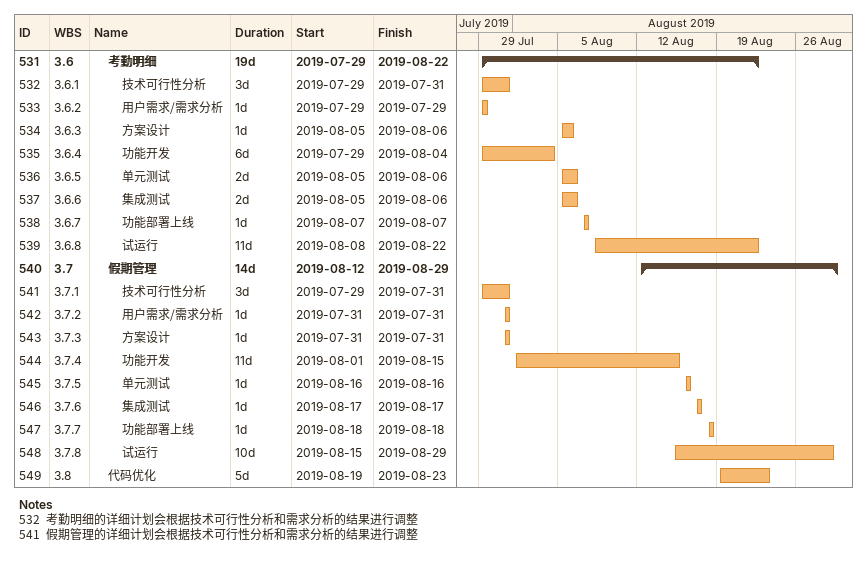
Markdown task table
| ID | WBS | Task | Duration | Start | Finish |
|---|---|---|---|---|---|
| 531 | 3.6 | **考勤明细** | 19d | 2019-07-29 | 2019-08-22 |
| 532 | 3.6.1 | 技术可行性分析 | 3d | 2019-07-29 | 2019-07-31 |
| 533 | 3.6.2 | 用户需求/需求分析 | 1d | 2019-07-29 | 2019-07-29 |
| 534 | 3.6.3 | 方案设计 | 1d | 2019-08-05 | 2019-08-06 |
| 535 | 3.6.4 | 功能开发 | 6d | 2019-07-29 | 2019-08-04 |
| 536 | 3.6.5 | 单元测试 | 2d | 2019-08-05 | 2019-08-06 |
| 537 | 3.6.6 | 集成测试 | 2d | 2019-08-05 | 2019-08-06 |
| 538 | 3.6.7 | 功能部署上线 | 1d | 2019-08-07 | 2019-08-07 |
| 539 | 3.6.8 | 试运行 | 11d | 2019-08-08 | 2019-08-22 |
| 540 | 3.7 | **假期管理** | 14d | 2019-08-12 | 2019-08-29 |
| 541 | 3.7.1 | 技术可行性分析 | 3d | 2019-07-29 | 2019-07-31 |
| 542 | 3.7.2 | 用户需求/需求分析 | 1d | 2019-07-31 | 2019-07-31 |
| 543 | 3.7.3 | 方案设计 | 1d | 2019-07-31 | 2019-07-31 |
| 544 | 3.7.4 | 功能开发 | 11d | 2019-08-01 | 2019-08-15 |
| 545 | 3.7.5 | 单元测试 | 1d | 2019-08-16 | 2019-08-16 |
| 546 | 3.7.6 | 集成测试 | 1d | 2019-08-17 | 2019-08-17 |
| 547 | 3.7.7 | 功能部署上线 | 1d | 2019-08-18 | 2019-08-18 |
| 548 | 3.7.8 | 试运行 | 10d | 2019-08-15 | 2019-08-29 |
| 549 | 3.8 | 代码优化 | 5d | 2019-08-19 | 2019-08-23 |

Notes
- 532: 考勤明细的详细计划会根据技术可行性分析和需求分析的结果进行调整
- 541: 假期管理的详细计划会根据技术可行性分析和需求分析的结果进行调整
